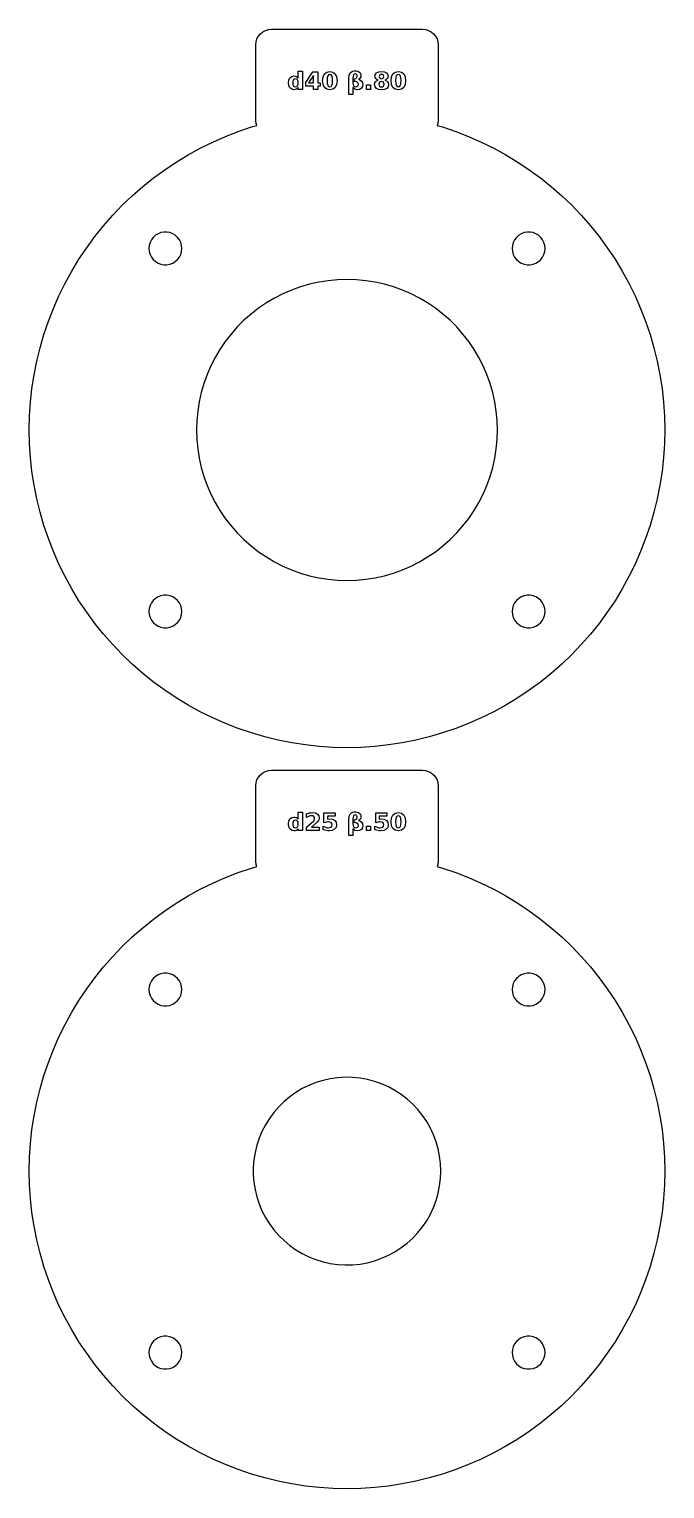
# Model space of a CAD drawing. Header units: millimetres. Extents: x 0 to 258, y 0 to 193.
# Drawn here: x 174.3 to 258.5, y 0 to 193.3 of the extents above; entities that cross this region are included whole.
import ezdxf

# ---------------------------------------------------------------- set-up
doc = ezdxf.new("R2010")
doc.units = ezdxf.units.MM
doc.layers.add('CUT', color=1, linetype='Continuous')
doc.layers.add('ENGRAVE', color=5, linetype='Continuous')

msp = doc.modelspace()

# ---------------------------------------------------------------- linework, layer by layer
at = {"layer": 'CUT'}
for points in [[(237.4126, 176.6631), (238.982, 175.7107), (240.5083, 174.6909), (241.9887, 173.6054), (243.4204, 172.4564), (244.8006, 171.246), (246.1266, 169.9766), (247.396, 168.6505), (248.6064, 167.2703), (249.7554, 165.8387), (250.8409, 164.3583), (251.8608, 162.8319), (252.8131, 161.2625), (253.6961, 159.6531), (254.508, 158.0067), (255.2473, 156.3264), (255.9127, 154.6155), (256.5027, 152.8772), (257.0164, 151.1149), (257.4528, 149.3317), (257.8109, 147.5313), (258.0901, 145.7169), (258.29, 143.8921), (258.4101, 142.0603), (258.4501, 140.225), (258.4101, 138.3897), (258.29, 136.558), (258.0901, 134.7331), (257.8109, 132.9188), (257.4528, 131.1183), (257.0164, 129.3352), (256.5027, 127.5728), (255.9127, 125.8345), (255.2473, 124.1236), (254.508, 122.4434), (253.6961, 120.797), (252.8131, 119.1875), (251.8608, 117.6181), (250.8409, 116.0918), (249.7554, 114.6114), (248.6064, 113.1797), (247.396, 111.7996), (246.1266, 110.4735), (244.8006, 109.2041), (243.4204, 107.9937), (241.9887, 106.8447), (240.5083, 105.7592), (238.982, 104.7393), (237.4126, 103.787), (235.8032, 102.904), (234.1568, 102.0921), (232.4765, 101.3528), (230.7656, 100.6875), (229.0273, 100.0974), (227.2649, 99.5837), (225.4818, 99.1474), (223.6813, 98.7892), (221.867, 98.51), (220.0422, 98.3101), (218.2104, 98.1901), (216.3751, 98.15), (214.5398, 98.1901), (212.708, 98.3101), (210.8832, 98.51), (209.0688, 98.7892), (207.2684, 99.1474), (205.4853, 99.5837), (203.7229, 100.0974), (201.9846, 100.6875), (200.2737, 101.3528), (198.5934, 102.0921), (196.947, 102.904), (195.3376, 103.787), (193.7682, 104.7393), (192.2419, 105.7592), (190.7614, 106.8447), (189.3298, 107.9937), (187.9496, 109.2041), (186.6236, 110.4735), (185.3541, 111.7996), (184.1438, 113.1797), (182.9947, 114.6114), (181.9093, 116.0918), (180.8894, 117.6181), (179.9371, 119.1875), (179.0541, 120.797), (178.2422, 122.4434), (177.5028, 124.1236), (176.8375, 125.8345), (176.2474, 127.5728), (175.7337, 129.3352), (175.2974, 131.1183), (174.9393, 132.9188), (174.66, 134.7331), (174.4602, 136.558), (174.3401, 138.3897), (174.3001, 140.225), (174.3401, 142.0603), (174.4602, 143.8921), (174.66, 145.7169), (174.9393, 147.5313), (175.2974, 149.3317), (175.7337, 151.1149), (176.2474, 152.8772), (176.8375, 154.6155), (177.5028, 156.3264), (178.2422, 158.0067), (179.0541, 159.6531), (179.9371, 161.2625), (180.8894, 162.8319), (181.9093, 164.3583), (182.9947, 165.8387), (184.1438, 167.2703), (185.3541, 168.6505), (186.6236, 169.9766), (187.9496, 171.246), (189.3298, 172.4564), (190.7614, 173.6054), (192.2419, 174.6909), (193.7682, 175.7107), (195.3376, 176.6631), (196.947, 177.546), (198.5934, 178.358), (200.2737, 179.0973), (201.9846, 179.7626), (203.7229, 180.3527), (204.4198, 180.5558), (204.3396, 180.8202), (204.3001, 181.2214), (204.3001, 191.2287), (204.3396, 191.6299), (204.4577, 192.0192), (204.6495, 192.378), (204.9076, 192.6925), (205.2221, 192.9506), (205.5809, 193.1424), (205.9702, 193.2605), (206.3714, 193.3), (226.3788, 193.3), (226.78, 193.2605), (227.1693, 193.1424), (227.5281, 192.9506), (227.8426, 192.6925), (228.1007, 192.378), (228.2925, 192.0192), (228.4106, 191.6299), (228.4501, 191.2287), (228.4501, 181.2214), (228.4106, 180.8202), (228.3304, 180.5558), (229.0273, 180.3527), (230.7656, 179.7626), (232.4765, 179.0973), (234.1568, 178.358), (235.8032, 177.546)], [(194.1824, 165.4115), (193.9406, 165.7317), (193.644, 166.0021), (193.3028, 166.2134), (192.9286, 166.3583), (192.5341, 166.4321), (192.1328, 166.4321), (191.7383, 166.3583), (191.3641, 166.2134), (191.0229, 166.0021), (190.7264, 165.7317), (190.4845, 165.4115), (190.3056, 165.0523), (190.1958, 164.6663), (190.1588, 164.2667), (190.1958, 163.8671), (190.3056, 163.4811), (190.4845, 163.1218), (190.7264, 162.8016), (191.0229, 162.5312), (191.3641, 162.32), (191.7383, 162.175), (192.1328, 162.1013), (192.5341, 162.1013), (192.9286, 162.175), (193.3028, 162.32), (193.644, 162.5312), (193.9406, 162.8016), (194.1824, 163.1218), (194.3613, 163.4811), (194.4711, 163.8671), (194.5081, 164.2667), (194.4711, 164.6663), (194.3613, 165.0523)], [(242.0238, 165.7317), (241.7273, 166.0021), (241.3861, 166.2134), (241.0118, 166.3583), (240.6174, 166.4321), (240.2161, 166.4321), (239.8216, 166.3583), (239.4474, 166.2134), (239.1062, 166.0021), (238.8096, 165.7317), (238.5678, 165.4115), (238.3889, 165.0523), (238.2791, 164.6663), (238.242, 164.2667), (238.2791, 163.8671), (238.3889, 163.4811), (238.5678, 163.1218), (238.8096, 162.8016), (239.1062, 162.5312), (239.4474, 162.32), (239.8216, 162.175), (240.2161, 162.1013), (240.6174, 162.1013), (241.0118, 162.175), (241.3861, 162.32), (241.7273, 162.5312), (242.0238, 162.8016), (242.2657, 163.1218), (242.4445, 163.4811), (242.5544, 163.8671), (242.5914, 164.2667), (242.5544, 164.6663), (242.4445, 165.0523), (242.2657, 165.4115)], [(235.3249, 146.3822), (234.9009, 147.5599), (234.4037, 148.7087), (233.8355, 149.824), (233.1983, 150.9014), (232.4947, 151.9366), (231.7275, 152.9257), (230.8998, 153.8646), (230.0147, 154.7497), (229.0757, 155.5775), (228.0867, 156.3447), (227.0514, 157.0482), (225.974, 157.6854), (224.8587, 158.2537), (223.71, 158.7508), (222.5322, 159.1748), (221.3302, 159.524), (220.1087, 159.7971), (218.8723, 159.9929), (217.6262, 160.1107), (216.3751, 160.15), (215.124, 160.1107), (213.8778, 159.9929), (212.6415, 159.7971), (211.42, 159.524), (210.2179, 159.1748), (209.0402, 158.7508), (207.8915, 158.2537), (206.7762, 157.6854), (205.6988, 157.0482), (204.6635, 156.3447), (203.6744, 155.5775), (202.7355, 154.7497), (201.8504, 153.8646), (201.0226, 152.9257), (200.2555, 151.9366), (199.5519, 150.9014), (198.9147, 149.824), (198.3464, 148.7087), (197.8493, 147.5599), (197.4253, 146.3822), (197.0761, 145.1802), (196.8031, 143.9586), (196.6072, 142.7223), (196.4894, 141.4761), (196.4501, 140.225), (196.4894, 138.9739), (196.6072, 137.7278), (196.8031, 136.4915), (197.0761, 135.2699), (197.4253, 134.0679), (197.8493, 132.8902), (198.3464, 131.7414), (198.9147, 130.6261), (199.5519, 129.5487), (200.2555, 128.5134), (201.0226, 127.5244), (201.8504, 126.5855), (202.7355, 125.7004), (203.6744, 124.8726), (204.6635, 124.1054), (205.6988, 123.4018), (206.7762, 122.7647), (207.8915, 122.1964), (209.0402, 121.6993), (210.2179, 121.2753), (211.42, 120.9261), (212.6415, 120.653), (213.8778, 120.4572), (215.124, 120.3394), (216.3751, 120.3001), (217.6262, 120.3394), (218.8723, 120.4572), (220.1087, 120.653), (221.3302, 120.9261), (222.5322, 121.2753), (223.71, 121.6993), (224.8587, 122.1964), (225.974, 122.7647), (227.0514, 123.4018), (228.0867, 124.1054), (229.0757, 124.8726), (230.0147, 125.7004), (230.8998, 126.5855), (231.7275, 127.5244), (232.4947, 128.5134), (233.1983, 129.5487), (233.8355, 130.6261), (234.4037, 131.7414), (234.9009, 132.8902), (235.3249, 134.0679), (235.6741, 135.2699), (235.9471, 136.4915), (236.1429, 137.7278), (236.2607, 138.9739), (236.3001, 140.225), (236.2607, 141.4761), (236.1429, 142.7223), (235.9471, 143.9586), (235.6741, 145.1802)], [(194.3613, 116.969), (194.1824, 117.3282), (193.9406, 117.6485), (193.644, 117.9188), (193.3028, 118.1301), (192.9286, 118.2751), (192.5341, 118.3488), (192.1328, 118.3488), (191.7383, 118.2751), (191.3641, 118.1301), (191.0229, 117.9188), (190.7264, 117.6485), (190.4845, 117.3282), (190.3056, 116.969), (190.1958, 116.583), (190.1588, 116.1834), (190.1958, 115.7838), (190.3056, 115.3978), (190.4845, 115.0386), (190.7264, 114.7183), (191.0229, 114.448), (191.3641, 114.2367), (191.7383, 114.0917), (192.1328, 114.018), (192.5341, 114.018), (192.9286, 114.0917), (193.3028, 114.2367), (193.644, 114.448), (193.9406, 114.7183), (194.1824, 115.0386), (194.3613, 115.3978), (194.4711, 115.7838), (194.5081, 116.1834), (194.4711, 116.583)], [(242.5544, 116.583), (242.4445, 116.969), (242.2657, 117.3282), (242.0238, 117.6485), (241.7273, 117.9188), (241.3861, 118.1301), (241.0118, 118.2751), (240.6174, 118.3488), (240.2161, 118.3488), (239.8216, 118.2751), (239.4474, 118.1301), (239.1062, 117.9188), (238.8096, 117.6485), (238.5678, 117.3282), (238.3889, 116.969), (238.2791, 116.583), (238.242, 116.1834), (238.2791, 115.7838), (238.3889, 115.3978), (238.5678, 115.0386), (238.8096, 114.7183), (239.1062, 114.448), (239.4474, 114.2367), (239.8216, 114.0917), (240.2161, 114.018), (240.6174, 114.018), (241.0118, 114.0917), (241.3861, 114.2367), (241.7273, 114.448), (242.0238, 114.7183), (242.2657, 115.0386), (242.4445, 115.3978), (242.5544, 115.7838), (242.5914, 116.1834)], [(237.4126, 78.5131), (238.982, 77.5607), (240.5083, 76.5409), (241.9887, 75.4554), (243.4204, 74.3064), (244.8006, 73.096), (246.1266, 71.8265), (247.396, 70.5005), (248.6064, 69.1203), (249.7554, 67.6887), (250.8409, 66.2083), (251.8608, 64.6819), (252.8131, 63.1125), (253.6961, 61.5031), (254.508, 59.8567), (255.2473, 58.1764), (255.9127, 56.4655), (256.5027, 54.7272), (257.0164, 52.9648), (257.4528, 51.1817), (257.8109, 49.3813), (258.0901, 47.5669), (258.29, 45.7421), (258.4101, 43.9103), (258.4501, 42.075), (258.4101, 40.2397), (258.29, 38.4079), (258.0901, 36.5831), (257.8109, 34.7688), (257.4528, 32.9683), (257.0164, 31.1852), (256.5027, 29.4228), (255.9127, 27.6845), (255.2473, 25.9736), (254.508, 24.2933), (253.6961, 22.6469), (252.8131, 21.0375), (251.8608, 19.4681), (250.8409, 17.9418), (249.7554, 16.4614), (248.6064, 15.0297), (247.396, 13.6495), (246.1266, 12.3235), (244.8006, 11.0541), (243.4204, 9.8437), (241.9887, 8.6947), (240.5083, 7.6092), (238.982, 6.5893), (237.4126, 5.637), (235.8032, 4.754), (234.1568, 3.9421), (232.4765, 3.2028), (230.7656, 2.5374), (229.0273, 1.9474), (227.2649, 1.4337), (225.4818, 0.9973), (223.6813, 0.6392), (221.867, 0.36), (220.0422, 0.1601), (218.2104, 0.04), (216.3751, 0), (214.5398, 0.04), (212.708, 0.1601), (210.8832, 0.36), (209.0688, 0.6392), (207.2684, 0.9973), (205.4853, 1.4337), (203.7229, 1.9474), (201.9846, 2.5374), (200.2737, 3.2028), (198.5934, 3.9421), (196.947, 4.754), (195.3376, 5.637), (193.7682, 6.5893), (192.2419, 7.6092), (190.7614, 8.6947), (189.3298, 9.8437), (187.9496, 11.0541), (186.6236, 12.3235), (185.3541, 13.6495), (184.1438, 15.0297), (182.9947, 16.4614), (181.9093, 17.9418), (180.8894, 19.4681), (179.9371, 21.0375), (179.0541, 22.6469), (178.2422, 24.2933), (177.5028, 25.9736), (176.8375, 27.6845), (176.2474, 29.4228), (175.7337, 31.1852), (175.2974, 32.9683), (174.9393, 34.7688), (174.66, 36.5831), (174.4602, 38.4079), (174.3401, 40.2397), (174.3001, 42.075), (174.3401, 43.9103), (174.4602, 45.7421), (174.66, 47.5669), (174.9393, 49.3813), (175.2974, 51.1817), (175.7337, 52.9648), (176.2474, 54.7272), (176.8375, 56.4655), (177.5028, 58.1764), (178.2422, 59.8567), (179.0541, 61.5031), (179.9371, 63.1125), (180.8894, 64.6819), (181.9093, 66.2083), (182.9947, 67.6887), (184.1438, 69.1203), (185.3541, 70.5005), (186.6236, 71.8265), (187.9496, 73.096), (189.3298, 74.3064), (190.7614, 75.4554), (192.2419, 76.5409), (193.7682, 77.5607), (195.3376, 78.5131), (196.947, 79.396), (198.5934, 80.2079), (200.2737, 80.9473), (201.9846, 81.6126), (203.7229, 82.2027), (204.4198, 82.4058), (204.3396, 82.6701), (204.3001, 83.0713), (204.3001, 93.0787), (204.3396, 93.4799), (204.4577, 93.8692), (204.6495, 94.228), (204.9076, 94.5425), (205.2221, 94.8006), (205.5809, 94.9924), (205.9702, 95.1105), (206.3714, 95.15), (226.3788, 95.15), (226.78, 95.1105), (227.1693, 94.9924), (227.5281, 94.8006), (227.8426, 94.5425), (228.1007, 94.228), (228.2925, 93.8692), (228.4106, 93.4799), (228.4501, 93.0787), (228.4501, 83.0713), (228.4106, 82.6701), (228.3304, 82.4058), (229.0273, 82.2027), (230.7656, 81.6126), (232.4765, 80.9473), (234.1568, 80.2079), (235.8032, 79.396)], [(194.1824, 67.2615), (193.9406, 67.5817), (193.644, 67.8521), (193.3028, 68.0633), (192.9286, 68.2083), (192.5341, 68.2821), (192.1328, 68.2821), (191.7383, 68.2083), (191.3641, 68.0633), (191.0229, 67.8521), (190.7264, 67.5817), (190.4845, 67.2615), (190.3056, 66.9022), (190.1958, 66.5162), (190.1588, 66.1166), (190.1958, 65.7171), (190.3056, 65.3311), (190.4845, 64.9718), (190.7264, 64.6516), (191.0229, 64.3812), (191.3641, 64.17), (191.7383, 64.025), (192.1328, 63.9512), (192.5341, 63.9512), (192.9286, 64.025), (193.3028, 64.17), (193.644, 64.3812), (193.9406, 64.6516), (194.1824, 64.9718), (194.3613, 65.3311), (194.4711, 65.7171), (194.5081, 66.1166), (194.4711, 66.5162), (194.3613, 66.9022)], [(242.0238, 67.5817), (241.7273, 67.8521), (241.3861, 68.0633), (241.0118, 68.2083), (240.6174, 68.2821), (240.2161, 68.2821), (239.8216, 68.2083), (239.4474, 68.0633), (239.1062, 67.8521), (238.8096, 67.5817), (238.5678, 67.2615), (238.3889, 66.9022), (238.2791, 66.5162), (238.242, 66.1166), (238.2791, 65.7171), (238.3889, 65.3311), (238.5678, 64.9718), (238.8096, 64.6516), (239.1062, 64.3812), (239.4474, 64.17), (239.8216, 64.025), (240.2161, 63.9512), (240.6174, 63.9512), (241.0118, 64.025), (241.3861, 64.17), (241.7273, 64.3812), (242.0238, 64.6516), (242.2657, 64.9718), (242.4445, 65.3311), (242.5544, 65.7171), (242.5914, 66.1166), (242.5544, 66.5162), (242.4445, 66.9022), (242.2657, 67.2615)], [(227.8305, 46.8868), (227.4119, 47.7818), (226.9237, 48.6406), (226.3687, 49.4579), (225.7505, 50.2286), (225.0731, 50.9477), (224.3406, 51.6107), (223.5578, 52.2134), (222.7296, 52.752), (221.8613, 53.2232), (220.9582, 53.6238), (220.0262, 53.9514), (219.071, 54.204), (218.0989, 54.3798), (217.1158, 54.4779), (216.1281, 54.4975), (215.1419, 54.4386), (214.1635, 54.3015), (213.1991, 54.0872), (212.2547, 53.7969), (211.3365, 53.4325), (210.45, 52.9962), (209.6011, 52.491), (208.7949, 51.9198), (208.0367, 51.2865), (207.3312, 50.5949), (206.6829, 49.8494), (206.0959, 49.0548), (205.5738, 48.216), (205.1201, 47.3385), (204.7375, 46.4276), (204.4284, 45.4892), (204.195, 44.5293), (204.0385, 43.5538), (203.96, 42.569), (203.96, 41.581), (204.0385, 40.5962), (204.195, 39.6208), (204.4284, 38.6608), (204.7375, 37.7224), (205.1201, 36.8116), (205.5738, 35.934), (206.0959, 35.0953), (206.6829, 34.3006), (207.3312, 33.5552), (208.0367, 32.8636), (208.7949, 32.2302), (209.6011, 31.6591), (210.45, 31.1538), (211.3365, 30.7176), (212.2547, 30.3532), (213.1991, 30.0629), (214.1635, 29.8485), (215.1419, 29.7114), (216.1281, 29.6525), (217.1158, 29.6722), (218.0989, 29.7702), (219.071, 29.9461), (220.0262, 30.1986), (220.9582, 30.5262), (221.8613, 30.9269), (222.7296, 31.398), (223.5578, 31.9366), (224.3406, 32.5393), (225.0731, 33.2023), (225.7505, 33.9215), (226.3687, 34.6921), (226.9237, 35.5094), (227.4119, 36.3683), (227.8305, 37.2632), (228.1765, 38.1885), (228.448, 39.1385), (228.6432, 40.1069), (228.7608, 41.0879), (228.8, 42.075), (228.7608, 43.0622), (228.6432, 44.0431), (228.448, 45.0116), (228.1765, 45.9615)], [(194.3613, 18.819), (194.1824, 19.1782), (193.9406, 19.4985), (193.644, 19.7688), (193.3028, 19.9801), (192.9286, 20.125), (192.5341, 20.1988), (192.1328, 20.1988), (191.7383, 20.125), (191.3641, 19.9801), (191.0229, 19.7688), (190.7264, 19.4985), (190.4845, 19.1782), (190.3056, 18.819), (190.1958, 18.433), (190.1588, 18.0334), (190.1958, 17.6338), (190.3056, 17.2478), (190.4845, 16.8886), (190.7264, 16.5683), (191.0229, 16.298), (191.3641, 16.0867), (191.7383, 15.9417), (192.1328, 15.868), (192.5341, 15.868), (192.9286, 15.9417), (193.3028, 16.0867), (193.644, 16.298), (193.9406, 16.5683), (194.1824, 16.8886), (194.3613, 17.2478), (194.4711, 17.6338), (194.5081, 18.0334), (194.4711, 18.433)], [(242.5544, 18.433), (242.4445, 18.819), (242.2657, 19.1782), (242.0238, 19.4985), (241.7273, 19.7688), (241.3861, 19.9801), (241.0118, 20.125), (240.6174, 20.1988), (240.2161, 20.1988), (239.8216, 20.125), (239.4474, 19.9801), (239.1062, 19.7688), (238.8096, 19.4985), (238.5678, 19.1782), (238.3889, 18.819), (238.2791, 18.433), (238.242, 18.0334), (238.2791, 17.6338), (238.3889, 17.2478), (238.5678, 16.8886), (238.8096, 16.5683), (239.1062, 16.298), (239.4474, 16.0867), (239.8216, 15.9417), (240.2161, 15.868), (240.6174, 15.868), (241.0118, 15.9417), (241.3861, 16.0867), (241.7273, 16.298), (242.0238, 16.5683), (242.2657, 16.8886), (242.4445, 17.2478), (242.5544, 17.6338), (242.5914, 18.0334)]]:
    msp.add_lwpolyline(points, close=True, dxfattribs=at)
at = {"layer": 'ENGRAVE'}
for points in [[(209.3543, 185.2748), (209.0597, 185.339), (208.8228, 185.5318), (208.6672, 185.826), (208.6153, 186.1938), (208.6672, 186.5614), (208.8228, 186.8553), (209.0597, 187.048), (209.3543, 187.1123), (209.5251, 187.0942), (209.6753, 187.0398), (209.8092, 186.9472), (209.9308, 186.8143), (209.9308, 187.7518), (210.4933, 187.7518), (210.4933, 185.3203), (209.9308, 185.3203), (209.9308, 185.5733), (209.8093, 185.4394), (209.6758, 185.3468), (209.526, 185.2928)], [(210.9058, 185.7453), (210.9058, 186.2608), (211.8398, 187.6533), (212.5088, 187.6533), (212.5088, 186.1813), (212.8413, 186.1813), (212.8413, 185.7453), (212.5088, 185.7453), (212.5088, 185.3203), (211.9398, 185.3203), (211.9398, 185.7453)], [(213.3913, 187.3803), (213.6941, 187.6165), (214.1023, 187.6953), (214.5095, 187.6165), (214.8118, 187.3803), (214.9993, 186.999), (215.0618, 186.4843), (214.9993, 185.9709), (214.8118, 185.5898), (214.5095, 185.3535), (214.1023, 185.2748), (213.6941, 185.3535), (213.3913, 185.5898), (213.2038, 185.9709), (213.1413, 186.4843), (213.2038, 186.999)], [(218.0978, 187.5393), (218.1916, 187.3658), (218.2228, 187.1203), (218.2013, 186.9802), (218.1368, 186.8468), (218.0191, 186.724), (217.8758, 186.6748), (218.0851, 186.5952), (218.2508, 186.4813), (218.4196, 186.2513), (218.4758, 185.9643), (218.427, 185.704), (218.2803, 185.4803), (218.0461, 185.3262), (217.7333, 185.2748), (217.4135, 185.3494), (217.1568, 185.5733), (217.1568, 184.6548), (216.5978, 184.6548), (216.5978, 186.8423), (216.6517, 187.2274), (216.8133, 187.5048), (216.9902, 187.6573), (217.1648, 187.7428), (217.325, 187.7822), (217.5978, 187.7908), (217.8828, 187.7029)], [(221.5923, 187.5413), (221.7577, 187.3517), (221.8128, 187.0908), (221.7857, 186.9087), (221.7043, 186.7593), (221.5698, 186.6438), (221.3833, 186.5623), (221.5917, 186.4763), (221.7418, 186.3493), (221.8326, 186.1824), (221.8628, 185.9768), (221.8052, 185.6722), (221.6323, 185.4523), (221.3462, 185.3192), (220.9488, 185.2748), (220.55, 185.3192), (220.2623, 185.4523), (220.0883, 185.6722), (220.0303, 185.9768), (220.0606, 186.1824), (220.1513, 186.3493), (220.3015, 186.4763), (220.5098, 186.5623), (220.3235, 186.6438), (220.1893, 186.7593), (220.1087, 186.9087), (220.0818, 187.0908), (220.1368, 187.3507), (220.3018, 187.5403), (220.5738, 187.6565), (220.9488, 187.6953), (221.3215, 187.6568)], [(222.4643, 187.3803), (222.7671, 187.6165), (223.1753, 187.6953), (223.5825, 187.6165), (223.8848, 187.3803), (224.0723, 186.999), (224.1348, 186.4843), (224.0723, 185.9709), (223.8848, 185.5898), (223.5825, 185.3535), (223.1753, 185.2748), (222.7671, 185.3535), (222.4643, 185.5898), (222.2768, 185.9709), (222.2143, 186.4843), (222.2768, 186.999)], [(209.9072, 186.414), (209.8363, 186.5748), (209.7205, 186.6734), (209.5618, 186.7063), (209.4047, 186.6734), (209.2893, 186.5748), (209.2185, 186.414), (209.1948, 186.1938), (209.2185, 185.9734), (209.2893, 185.8123), (209.4047, 185.714), (209.5618, 185.6813), (209.7205, 185.714), (209.8363, 185.8123), (209.9072, 185.9734), (209.9308, 186.1938)], [(211.9398, 186.1813), (211.9398, 187.1578), (211.2808, 186.1813)], [(213.7636, 186.862), (213.7428, 186.4893), (213.7636, 186.112), (213.8258, 185.8653), (213.9365, 185.7295), (214.1023, 185.6843), (214.2673, 185.7295), (214.3773, 185.8653), (214.4396, 186.112), (214.4603, 186.4893), (214.4398, 186.862), (214.3783, 187.1053), (214.2683, 187.2395), (214.1023, 187.2843), (213.9365, 187.2395), (213.8258, 187.1053)], [(217.4493, 187.3843), (217.3062, 187.3513), (217.2178, 187.2523), (217.1721, 187.0912), (217.1568, 186.8718), (217.1568, 186.1938), (217.1808, 185.9744), (217.2528, 185.8133), (217.3701, 185.7143), (217.5288, 185.6813), (217.698, 185.7078), (217.8053, 185.7873), (217.8627, 185.8832), (217.8818, 185.9578), (217.8358, 186.1587), (217.6978, 186.3143), (217.5541, 186.366), (217.3228, 186.3873), (217.3228, 186.7438), (217.5235, 186.7872), (217.6163, 186.8393), (217.6902, 186.9652), (217.7148, 187.0718), (217.6993, 187.1939), (217.6528, 187.2943), (217.5712, 187.3618)], [(218.9458, 185.3203), (218.9458, 185.9248), (219.5083, 185.9248), (219.5083, 185.3203)], [(220.5988, 186.0078), (220.6215, 185.8559), (220.6893, 185.7443), (220.7997, 185.676), (220.9488, 185.6533), (221.0967, 185.676), (221.2053, 185.7443), (221.2721, 185.8559), (221.2943, 186.0078), (221.2721, 186.1608), (221.2053, 186.2728), (221.0967, 186.3414), (220.9488, 186.3643), (220.7997, 186.3412), (220.6893, 186.2718), (220.6215, 186.1598)], [(220.6697, 186.9068), (220.7278, 186.8158), (220.8218, 186.7595), (220.9488, 186.7408), (221.0733, 186.7595), (221.1658, 186.8158), (221.2236, 186.9068), (221.2428, 187.0298), (221.2236, 187.1525), (221.1658, 187.2428), (221.0733, 187.2987), (220.9488, 187.3173), (220.8218, 187.2985), (220.7278, 187.2423), (220.6697, 187.1517), (220.6503, 187.0298)], [(222.8158, 186.4893), (222.8366, 186.112), (222.8988, 185.8653), (223.0095, 185.7295), (223.1753, 185.6843), (223.3403, 185.7295), (223.4503, 185.8653), (223.5126, 186.112), (223.5333, 186.4893), (223.5128, 186.862), (223.4513, 187.1053), (223.3413, 187.2395), (223.1753, 187.2843), (223.0095, 187.2395), (222.8988, 187.1053), (222.8366, 186.862)], [(209.6758, 87.1968), (209.526, 87.1428), (209.3543, 87.1248), (209.0597, 87.189), (208.8228, 87.3818), (208.6672, 87.676), (208.6153, 88.0438), (208.6672, 88.4114), (208.8228, 88.7053), (209.0597, 88.898), (209.3543, 88.9623), (209.5251, 88.9441), (209.6753, 88.8898), (209.8092, 88.7971), (209.9308, 88.6643), (209.9308, 89.6018), (210.4933, 89.6018), (210.4933, 87.1703), (209.9308, 87.1703), (209.9308, 87.4233), (209.8093, 87.2894)], [(211.0148, 87.6123), (211.9658, 88.4661), (212.0353, 88.5658), (212.0762, 88.6661), (212.0898, 88.7703), (212.0623, 88.9183), (211.9798, 89.0343), (211.8516, 89.1093), (211.6868, 89.1343), (211.5396, 89.1193), (211.3788, 89.0743), (211.206, 88.9995), (211.0213, 88.8953), (211.0213, 89.4078), (211.4228, 89.5098), (211.6193, 89.5364), (211.8118, 89.5453), (212.1841, 89.4991), (212.4628, 89.3608), (212.6368, 89.1403), (212.6948, 88.8468), (212.6702, 88.6626), (212.5963, 88.4913), (212.4436, 88.2986), (211.6838, 87.6123), (212.7103, 87.6123), (212.7103, 87.1703), (211.0148, 87.1703)], [(213.8073, 88.6998), (214.0898, 88.7393), (214.4691, 88.6859), (214.7538, 88.5258), (214.932, 88.2704), (214.9913, 87.9313), (214.9267, 87.5941), (214.7328, 87.3388), (214.4241, 87.1783), (214.0148, 87.1248), (213.8173, 87.1344), (213.428, 87.2116), (213.2353, 87.2798), (213.2353, 87.7533), (213.421, 87.6574), (213.5968, 87.5888), (213.7631, 87.5479), (213.9198, 87.5343), (214.1151, 87.561), (214.2638, 87.6413), (214.3583, 87.7673), (214.3898, 87.9313), (214.3583, 88.0961), (214.2638, 88.2218), (214.1151, 88.3016), (213.9198, 88.3283), (213.7856, 88.3198), (213.4907, 88.2516), (213.3273, 88.1908), (213.3273, 89.5033), (214.8228, 89.5033), (214.8228, 89.0608), (213.8073, 89.0608)], [(217.5535, 89.6434), (217.8828, 89.5529), (218.0978, 89.3893), (218.1916, 89.2158), (218.2228, 88.9703), (218.2013, 88.8301), (218.1368, 88.6968), (218.0191, 88.574), (217.8758, 88.5248), (218.0851, 88.4451), (218.2508, 88.3313), (218.4196, 88.1013), (218.4758, 87.8143), (218.427, 87.554), (218.2803, 87.3303), (218.0461, 87.1761), (217.7333, 87.1248), (217.4135, 87.1994), (217.1568, 87.4233), (217.1568, 86.5048), (216.5978, 86.5048), (216.5978, 88.6923), (216.6517, 89.0774), (216.8133, 89.3548), (216.9902, 89.5073), (217.1648, 89.5928), (217.325, 89.6321)], [(217.6993, 89.0439), (217.6528, 89.1443), (217.5712, 89.2118), (217.4493, 89.2343), (217.3062, 89.2013), (217.2178, 89.1023), (217.1721, 88.9411), (217.1568, 88.7218), (217.1568, 88.0438), (217.1808, 87.8244), (217.2528, 87.6633), (217.3701, 87.5643), (217.5288, 87.5313), (217.698, 87.5578), (217.8053, 87.6373), (217.8627, 87.7331), (217.8818, 87.8078), (217.8358, 88.0086), (217.6978, 88.1643), (217.5541, 88.216), (217.3228, 88.2373), (217.3228, 88.5938), (217.5235, 88.6371), (217.6163, 88.6893), (217.6902, 88.8151), (217.7148, 88.9218)], [(220.6538, 88.6998), (220.9363, 88.7393), (221.3156, 88.6859), (221.6003, 88.5258), (221.7785, 88.2704), (221.8378, 87.9313), (221.7732, 87.5941), (221.5793, 87.3388), (221.2706, 87.1783), (220.8613, 87.1248), (220.6638, 87.1344), (220.2745, 87.2116), (220.0818, 87.2798), (220.0818, 87.7533), (220.2675, 87.6574), (220.4433, 87.5888), (220.6096, 87.5479), (220.7663, 87.5343), (220.9616, 87.561), (221.1103, 87.6413), (221.2048, 87.7673), (221.2363, 87.9313), (221.2048, 88.0961), (221.1103, 88.2218), (220.9616, 88.3016), (220.7663, 88.3283), (220.6321, 88.3198), (220.3372, 88.2516), (220.1738, 88.1908), (220.1738, 89.5033), (221.6693, 89.5033), (221.6693, 89.0608), (220.6538, 89.0608)], [(222.2768, 87.8209), (222.2143, 88.3343), (222.2768, 88.849), (222.4643, 89.2303), (222.7671, 89.4665), (223.1753, 89.5453), (223.5825, 89.4665), (223.8848, 89.2303), (224.0723, 88.849), (224.1348, 88.3343), (224.0723, 87.8209), (223.8848, 87.4398), (223.5825, 87.2035), (223.1753, 87.1248), (222.7671, 87.2035), (222.4643, 87.4398)], [(223.1753, 89.1343), (223.0095, 89.0895), (222.8988, 88.9553), (222.8366, 88.712), (222.8158, 88.3393), (222.8366, 87.962), (222.8988, 87.7153), (223.0095, 87.5795), (223.1753, 87.5343), (223.3403, 87.5795), (223.4503, 87.7153), (223.5126, 87.962), (223.5333, 88.3393), (223.5128, 88.712), (223.4513, 88.9553), (223.3413, 89.0895)], [(209.8363, 87.6623), (209.9072, 87.8234), (209.9308, 88.0438), (209.9072, 88.264), (209.8363, 88.4248), (209.7205, 88.5234), (209.5618, 88.5563), (209.4047, 88.5234), (209.2893, 88.4248), (209.2185, 88.264), (209.1948, 88.0438), (209.2185, 87.8234), (209.2893, 87.6623), (209.4047, 87.564), (209.5618, 87.5313), (209.7205, 87.564)], [(219.5083, 87.7748), (219.5083, 87.1703), (218.9458, 87.1703), (218.9458, 87.7748)]]:
    msp.add_lwpolyline(points, close=True, dxfattribs=at)

doc.saveas('drawing.dxf')
